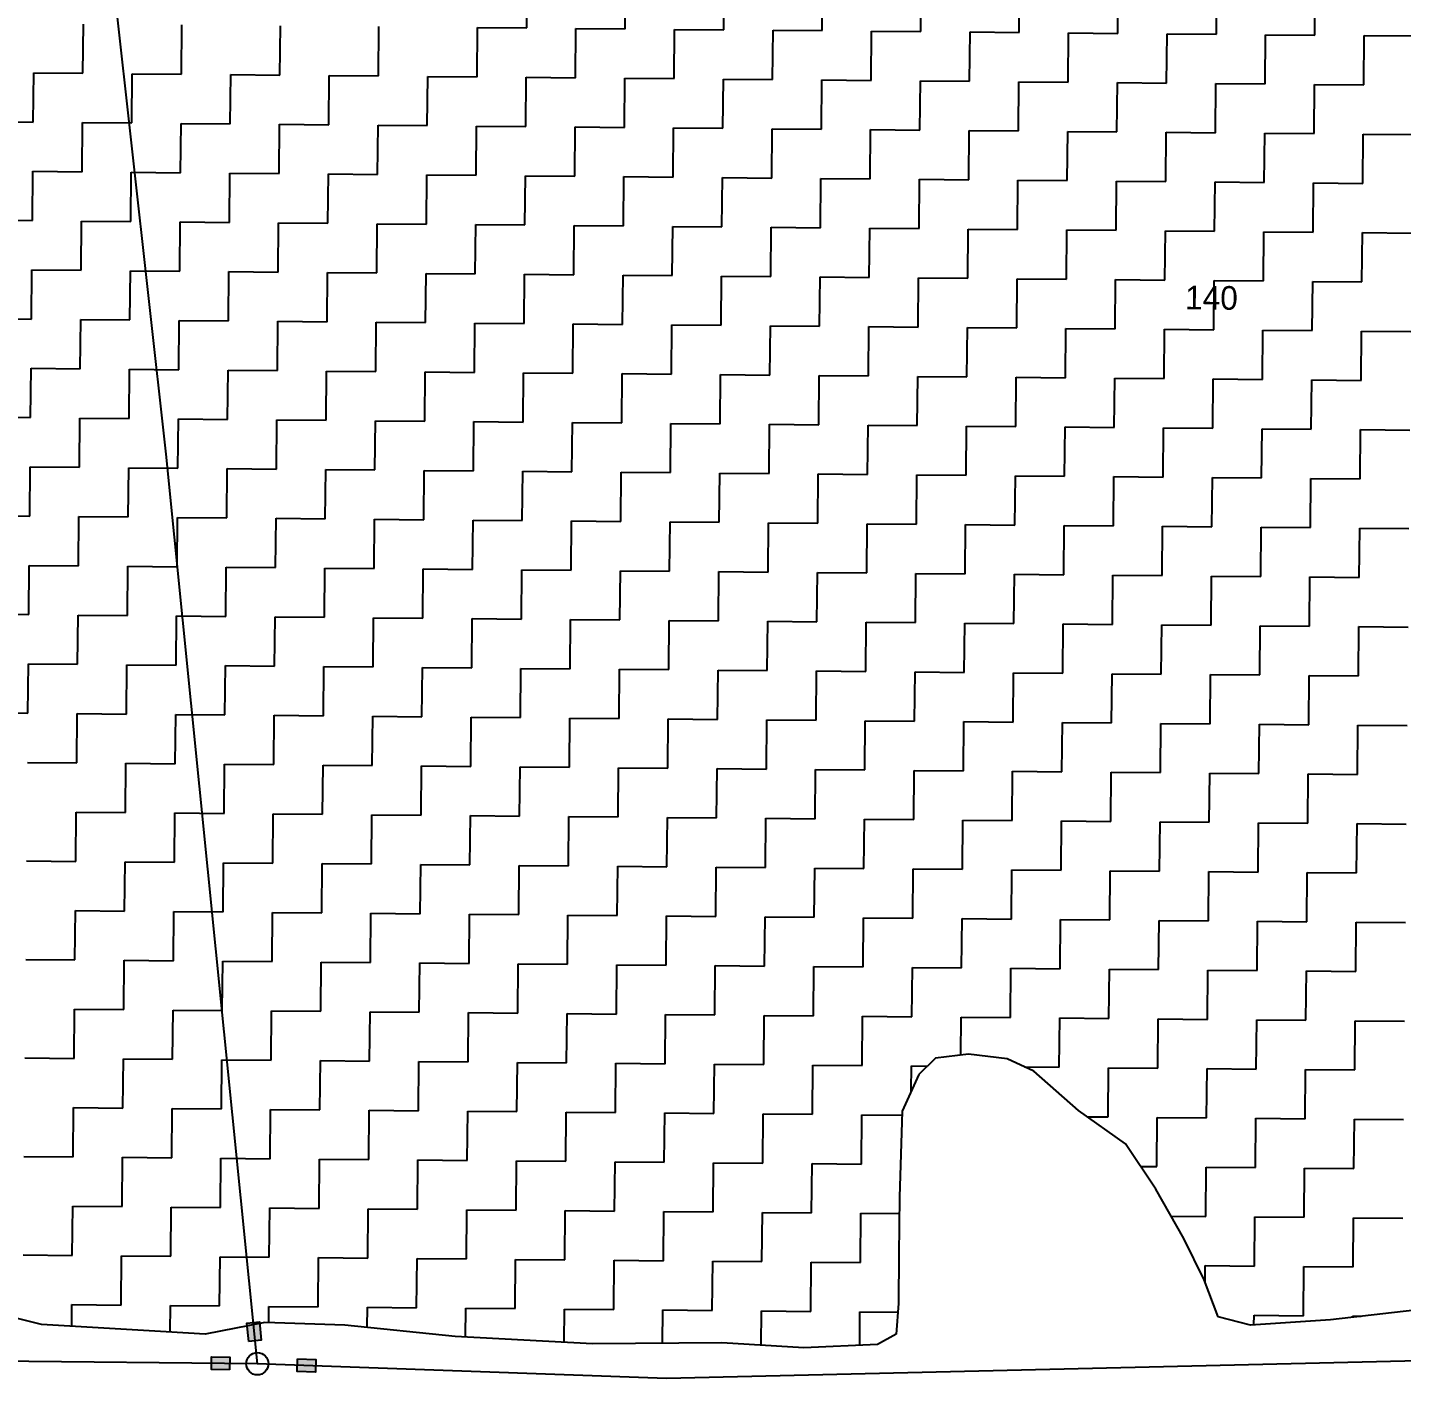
# Model space of a CAD drawing. Header units: metres. Extents: x 286188 to 288650, y 2015524 to 2018848.
# Drawn here: x 287344.3 to 287614.8, y 2015556.3 to 2015822.2 of the extents above; entities that cross this region are included whole.
import ezdxf
from ezdxf.enums import TextEntityAlignment as Align

# ---------------------------------------------------------------- set-up
doc = ezdxf.new("R2010")
doc.units = ezdxf.units.M
doc.header["$MEASUREMENT"] = 0
for name, color, linetype in [('POLY_HATCH', 12, 'Continuous'), ('POLY_PARCEL', 6, 'Continuous'), ('TEXT_PARCEL', 7, 'Continuous'), ('V_BOUND_LINE', 7, 'Continuous')]:
    doc.layers.add(name, color=color, linetype=linetype)
doc.styles.add('TEXT_MAP', font='', dxfattribs={"height": 1.8})
doc.styles.get('TEXT_MAP').set_extended_font_data('Kruti Dev 050')

msp = doc.modelspace()

# ---------------------------------------------------------------- hatches: boundary and pattern name
for points in [[(287390, 2015567.47), (287387.52, 2015567.22), (287387.88, 2015563.64), (287390.36, 2015563.89)], [(287380.56, 2015560.57), (287380.53, 2015558.08), (287384.13, 2015558.05), (287384.16, 2015560.54)], [(287401, 2015557.58), (287401.08, 2015560.07), (287397.49, 2015560.2), (287397.4, 2015557.71)]]:
    msp.add_hatch(color=256).paths.add_polyline_path(points)

# ---------------------------------------------------------------- linework, layer by layer
for points in [[(287387.88, 2015563.64), (287387.52, 2015567.22), (287390, 2015567.47), (287390.36, 2015563.89)], [(287384.13, 2015558.05), (287380.53, 2015558.08), (287380.56, 2015560.57), (287384.16, 2015560.54)], [(287397.49, 2015560.2), (287401.08, 2015560.07), (287401, 2015557.58), (287397.4, 2015557.71)]]:
    msp.add_lwpolyline(points, close=True)
msp.add_circle((287389.58, 2015559.24), 2.2)
at = {"layer": 'POLY_HATCH', "linetype": 'Continuous'}
for p, q in [((287442.61, 2015822.15), (287442.69, 2015831.84)), ((287462, 2015821.97), (287462.08, 2015831.67)), ((287481.38, 2015821.8), (287481.47, 2015831.49)), ((287500.77, 2015821.62), (287500.86, 2015831.32)), ((287520.16, 2015821.45), (287520.25, 2015831.14)), ((287539.55, 2015821.27), (287539.64, 2015830.96)), ((287558.94, 2015821.09), (287559.03, 2015830.79)), ((287578.33, 2015820.92), (287578.42, 2015830.61)), ((287597.72, 2015820.74), (287597.81, 2015830.44)), ((287355.26, 2015813.24), (287355.35, 2015822.93)), ((287374.65, 2015813.06), (287374.74, 2015822.76)), ((287394.04, 2015812.89), (287394.13, 2015822.58)), ((287413.43, 2015812.71), (287413.52, 2015822.41)), ((287432.82, 2015812.54), (287432.91, 2015822.23)), ((287432.91, 2015822.23), (287442.61, 2015822.15)), ((287452.21, 2015812.36), (287452.3, 2015822.06)), ((287452.3, 2015822.06), (287462, 2015821.97)), ((287471.6, 2015812.19), (287471.69, 2015821.88)), ((287471.69, 2015821.88), (287481.38, 2015821.8)), ((287490.99, 2015812.01), (287491.08, 2015821.71)), ((287491.08, 2015821.71), (287500.77, 2015821.62)), ((287510.38, 2015811.84), (287510.47, 2015821.53)), ((287510.47, 2015821.53), (287520.16, 2015821.45)), ((287529.77, 2015811.66), (287529.86, 2015821.36)), ((287529.86, 2015821.36), (287539.55, 2015821.27)), ((287549.16, 2015811.49), (287549.25, 2015821.18)), ((287549.25, 2015821.18), (287558.94, 2015821.09)), ((287568.55, 2015811.31), (287568.64, 2015821.01)), ((287568.64, 2015821.01), (287578.33, 2015820.92)), ((287587.94, 2015811.14), (287588.03, 2015820.83)), ((287588.03, 2015820.83), (287597.72, 2015820.74)), ((287607.33, 2015810.96), (287607.42, 2015820.66)), ((287607.42, 2015820.66), (287617.11, 2015820.57)), ((287345.48, 2015803.63), (287345.57, 2015813.33)), ((287345.57, 2015813.33), (287355.26, 2015813.24)), ((287364.87, 2015803.46), (287364.96, 2015813.15)), ((287364.96, 2015813.15), (287374.65, 2015813.06)), ((287384.26, 2015803.28), (287384.35, 2015812.98)), ((287384.35, 2015812.98), (287394.04, 2015812.89)), ((287403.65, 2015803.11), (287403.74, 2015812.8)), ((287403.74, 2015812.8), (287413.43, 2015812.71)), ((287423.04, 2015802.93), (287423.13, 2015812.63)), ((287423.13, 2015812.63), (287432.82, 2015812.54)), ((287442.43, 2015802.76), (287442.52, 2015812.45)), ((287442.52, 2015812.45), (287452.21, 2015812.36)), ((287461.82, 2015802.58), (287461.91, 2015812.28)), ((287461.91, 2015812.28), (287471.6, 2015812.19)), ((287481.21, 2015802.41), (287481.3, 2015812.1)), ((287481.3, 2015812.1), (287490.99, 2015812.01)), ((287500.6, 2015802.23), (287500.69, 2015811.93)), ((287500.69, 2015811.93), (287510.38, 2015811.84)), ((287519.99, 2015802.06), (287520.08, 2015811.75)), ((287520.08, 2015811.75), (287529.77, 2015811.66)), ((287539.38, 2015801.88), (287539.47, 2015811.58)), ((287539.47, 2015811.58), (287549.16, 2015811.49)), ((287558.77, 2015801.71), (287558.86, 2015811.4)), ((287558.86, 2015811.4), (287568.55, 2015811.31)), ((287578.16, 2015801.53), (287578.25, 2015811.22)), ((287578.25, 2015811.22), (287587.94, 2015811.14)), ((287597.55, 2015801.35), (287597.64, 2015811.05)), ((287597.64, 2015811.05), (287607.33, 2015810.96)), ((287335.79, 2015803.72), (287345.48, 2015803.63)), ((287355.09, 2015793.85), (287355.18, 2015803.54)), ((287355.18, 2015803.54), (287364.87, 2015803.46)), ((287374.48, 2015793.67), (287374.57, 2015803.37)), ((287374.57, 2015803.37), (287384.26, 2015803.28)), ((287393.87, 2015793.5), (287393.96, 2015803.19)), ((287393.96, 2015803.19), (287403.65, 2015803.11)), ((287413.26, 2015793.32), (287413.35, 2015803.02)), ((287413.35, 2015803.02), (287423.04, 2015802.93)), ((287432.65, 2015793.15), (287432.74, 2015802.84)), ((287432.74, 2015802.84), (287442.43, 2015802.76)), ((287452.04, 2015792.97), (287452.13, 2015802.67)), ((287452.13, 2015802.67), (287461.82, 2015802.58)), ((287471.43, 2015792.8), (287471.51, 2015802.49)), ((287471.51, 2015802.49), (287481.21, 2015802.41)), ((287490.82, 2015792.62), (287490.9, 2015802.32)), ((287490.9, 2015802.32), (287500.6, 2015802.23)), ((287510.21, 2015792.45), (287510.29, 2015802.14)), ((287510.29, 2015802.14), (287519.99, 2015802.06)), ((287529.6, 2015792.27), (287529.68, 2015801.97)), ((287529.68, 2015801.97), (287539.38, 2015801.88)), ((287548.99, 2015792.1), (287549.07, 2015801.79)), ((287549.07, 2015801.79), (287558.77, 2015801.71)), ((287568.38, 2015791.92), (287568.46, 2015801.62)), ((287568.46, 2015801.62), (287578.16, 2015801.53)), ((287587.77, 2015791.75), (287587.85, 2015801.44)), ((287587.85, 2015801.44), (287597.55, 2015801.35)), ((287607.16, 2015791.57), (287607.24, 2015801.27)), ((287607.24, 2015801.27), (287616.94, 2015801.18)), ((287345.31, 2015784.24), (287345.39, 2015793.94)), ((287345.39, 2015793.94), (287355.09, 2015793.85)), ((287364.7, 2015784.07), (287364.78, 2015793.76)), ((287364.78, 2015793.76), (287374.48, 2015793.67)), ((287384.09, 2015783.89), (287384.17, 2015793.59)), ((287384.17, 2015793.59), (287393.87, 2015793.5)), ((287403.48, 2015783.72), (287403.56, 2015793.41)), ((287403.56, 2015793.41), (287413.26, 2015793.32)), ((287422.87, 2015783.54), (287422.95, 2015793.24)), ((287422.95, 2015793.24), (287432.65, 2015793.15)), ((287442.26, 2015783.37), (287442.34, 2015793.06)), ((287442.34, 2015793.06), (287452.04, 2015792.97)), ((287461.64, 2015783.19), (287461.73, 2015792.89)), ((287461.73, 2015792.89), (287471.43, 2015792.8)), ((287481.03, 2015783.02), (287481.12, 2015792.71)), ((287481.12, 2015792.71), (287490.82, 2015792.62)), ((287500.42, 2015782.84), (287500.51, 2015792.54)), ((287500.51, 2015792.54), (287510.21, 2015792.45)), ((287519.81, 2015782.67), (287519.9, 2015792.36)), ((287519.9, 2015792.36), (287529.6, 2015792.27)), ((287539.2, 2015782.49), (287539.29, 2015792.19)), ((287539.29, 2015792.19), (287548.99, 2015792.1)), ((287558.59, 2015782.32), (287558.68, 2015792.01)), ((287558.68, 2015792.01), (287568.38, 2015791.92)), ((287577.98, 2015782.14), (287578.07, 2015791.84)), ((287578.07, 2015791.84), (287587.77, 2015791.75)), ((287597.37, 2015781.97), (287597.46, 2015791.66)), ((287597.46, 2015791.66), (287607.16, 2015791.57)), ((287335.61, 2015784.33), (287345.31, 2015784.24)), ((287354.91, 2015774.46), (287355, 2015784.15)), ((287355, 2015784.15), (287364.7, 2015784.07)), ((287374.3, 2015774.28), (287374.39, 2015783.98)), ((287374.39, 2015783.98), (287384.09, 2015783.89)), ((287393.69, 2015774.11), (287393.78, 2015783.8)), ((287393.78, 2015783.8), (287403.48, 2015783.72)), ((287413.08, 2015773.93), (287413.17, 2015783.63)), ((287413.17, 2015783.63), (287422.87, 2015783.54)), ((287432.47, 2015773.76), (287432.56, 2015783.45)), ((287432.56, 2015783.45), (287442.26, 2015783.37)), ((287451.86, 2015773.58), (287451.95, 2015783.28)), ((287451.95, 2015783.28), (287461.64, 2015783.19)), ((287471.25, 2015773.41), (287471.34, 2015783.1)), ((287471.34, 2015783.1), (287481.03, 2015783.02)), ((287490.64, 2015773.23), (287490.73, 2015782.93)), ((287490.73, 2015782.93), (287500.42, 2015782.84)), ((287510.03, 2015773.06), (287510.12, 2015782.75)), ((287510.12, 2015782.75), (287519.81, 2015782.67)), ((287529.42, 2015772.88), (287529.51, 2015782.58)), ((287529.51, 2015782.58), (287539.2, 2015782.49)), ((287548.81, 2015772.71), (287548.9, 2015782.4)), ((287548.9, 2015782.4), (287558.59, 2015782.32)), ((287568.2, 2015772.53), (287568.29, 2015782.23)), ((287568.29, 2015782.23), (287577.98, 2015782.14)), ((287587.59, 2015772.36), (287587.68, 2015782.05)), ((287587.68, 2015782.05), (287597.37, 2015781.97)), ((287606.98, 2015772.18), (287607.07, 2015781.88)), ((287607.07, 2015781.88), (287616.76, 2015781.79)), ((287345.13, 2015764.85), (287345.22, 2015774.55)), ((287345.22, 2015774.55), (287354.91, 2015774.46)), ((287364.52, 2015764.68), (287364.61, 2015774.37)), ((287364.61, 2015774.37), (287374.3, 2015774.28)), ((287383.91, 2015764.5), (287384, 2015774.2)), ((287384, 2015774.2), (287393.69, 2015774.11)), ((287403.3, 2015764.33), (287403.39, 2015774.02)), ((287403.39, 2015774.02), (287413.08, 2015773.93)), ((287422.69, 2015764.15), (287422.78, 2015773.85)), ((287422.78, 2015773.85), (287432.47, 2015773.76)), ((287442.08, 2015763.98), (287442.17, 2015773.67)), ((287442.17, 2015773.67), (287451.86, 2015773.58)), ((287461.47, 2015763.8), (287461.56, 2015773.5)), ((287461.56, 2015773.5), (287471.25, 2015773.41)), ((287480.86, 2015763.63), (287480.95, 2015773.32)), ((287480.95, 2015773.32), (287490.64, 2015773.23)), ((287500.25, 2015763.45), (287500.34, 2015773.15)), ((287500.34, 2015773.15), (287510.03, 2015773.06)), ((287519.64, 2015763.28), (287519.73, 2015772.97)), ((287519.73, 2015772.97), (287529.42, 2015772.88)), ((287539.03, 2015763.1), (287539.12, 2015772.8)), ((287539.12, 2015772.8), (287548.81, 2015772.71)), ((287558.42, 2015762.93), (287558.51, 2015772.62)), ((287558.51, 2015772.62), (287568.2, 2015772.53)), ((287577.81, 2015762.75), (287577.9, 2015772.45)), ((287577.9, 2015772.45), (287587.59, 2015772.36)), ((287597.2, 2015762.58), (287597.29, 2015772.27)), ((287597.29, 2015772.27), (287606.98, 2015772.18)), ((287335.44, 2015764.94), (287345.13, 2015764.85)), ((287354.74, 2015755.07), (287354.83, 2015764.76)), ((287354.83, 2015764.76), (287364.52, 2015764.68)), ((287374.13, 2015754.89), (287374.22, 2015764.59)), ((287374.22, 2015764.59), (287383.91, 2015764.5)), ((287393.52, 2015754.72), (287393.61, 2015764.41)), ((287393.61, 2015764.41), (287403.3, 2015764.33)), ((287412.91, 2015754.54), (287413, 2015764.24)), ((287413, 2015764.24), (287422.69, 2015764.15)), ((287432.3, 2015754.37), (287432.39, 2015764.06)), ((287432.39, 2015764.06), (287442.08, 2015763.98)), ((287451.69, 2015754.19), (287451.77, 2015763.89)), ((287451.77, 2015763.89), (287461.47, 2015763.8)), ((287471.08, 2015754.02), (287471.16, 2015763.71)), ((287471.16, 2015763.71), (287480.86, 2015763.63)), ((287490.47, 2015753.84), (287490.55, 2015763.54)), ((287490.55, 2015763.54), (287500.25, 2015763.45)), ((287509.86, 2015753.67), (287509.94, 2015763.36)), ((287509.94, 2015763.36), (287519.64, 2015763.28)), ((287529.25, 2015753.49), (287529.33, 2015763.19)), ((287529.33, 2015763.19), (287539.03, 2015763.1)), ((287548.64, 2015753.32), (287548.72, 2015763.01)), ((287548.72, 2015763.01), (287558.42, 2015762.93)), ((287568.03, 2015753.14), (287568.11, 2015762.84)), ((287568.11, 2015762.84), (287577.81, 2015762.75)), ((287587.42, 2015752.97), (287587.5, 2015762.66)), ((287587.5, 2015762.66), (287597.2, 2015762.58)), ((287606.8, 2015752.79), (287606.89, 2015762.49)), ((287606.89, 2015762.49), (287616.59, 2015762.4)), ((287344.96, 2015745.46), (287345.04, 2015755.16)), ((287345.04, 2015755.16), (287354.74, 2015755.07)), ((287364.35, 2015745.29), (287364.43, 2015754.98)), ((287364.43, 2015754.98), (287374.13, 2015754.89)), ((287383.74, 2015745.11), (287383.82, 2015754.81)), ((287383.82, 2015754.81), (287393.52, 2015754.72)), ((287403.13, 2015744.94), (287403.21, 2015754.63)), ((287403.21, 2015754.63), (287412.91, 2015754.54)), ((287422.52, 2015744.76), (287422.6, 2015754.46)), ((287422.6, 2015754.46), (287432.3, 2015754.37)), ((287441.9, 2015744.59), (287441.99, 2015754.28)), ((287441.99, 2015754.28), (287451.69, 2015754.19)), ((287461.29, 2015744.41), (287461.38, 2015754.11)), ((287461.38, 2015754.11), (287471.08, 2015754.02)), ((287480.68, 2015744.24), (287480.77, 2015753.93)), ((287480.77, 2015753.93), (287490.47, 2015753.84)), ((287500.07, 2015744.06), (287500.16, 2015753.76)), ((287500.16, 2015753.76), (287509.86, 2015753.67)), ((287519.46, 2015743.89), (287519.55, 2015753.58)), ((287519.55, 2015753.58), (287529.25, 2015753.49)), ((287538.85, 2015743.71), (287538.94, 2015753.41)), ((287538.94, 2015753.41), (287548.64, 2015753.32)), ((287558.24, 2015743.54), (287558.33, 2015753.23)), ((287558.33, 2015753.23), (287568.03, 2015753.14)), ((287577.63, 2015743.36), (287577.72, 2015753.06)), ((287577.72, 2015753.06), (287587.42, 2015752.97)), ((287597.02, 2015743.19), (287597.11, 2015752.88)), ((287597.11, 2015752.88), (287606.8, 2015752.79)), ((287335.26, 2015745.55), (287344.96, 2015745.46)), ((287354.56, 2015735.68), (287354.65, 2015745.38)), ((287354.65, 2015745.38), (287364.35, 2015745.29)), ((287373.95, 2015735.51), (287374.04, 2015745.2)), ((287374.04, 2015745.2), (287383.74, 2015745.11)), ((287393.34, 2015735.33), (287393.43, 2015745.02)), ((287393.43, 2015745.02), (287403.13, 2015744.94)), ((287412.73, 2015735.16), (287412.82, 2015744.85)), ((287412.82, 2015744.85), (287422.52, 2015744.76)), ((287432.12, 2015734.98), (287432.21, 2015744.67)), ((287432.21, 2015744.67), (287441.9, 2015744.59)), ((287451.51, 2015734.8), (287451.6, 2015744.5)), ((287451.6, 2015744.5), (287461.29, 2015744.41)), ((287470.9, 2015734.63), (287470.99, 2015744.32)), ((287470.99, 2015744.32), (287480.68, 2015744.24)), ((287490.29, 2015734.45), (287490.38, 2015744.15)), ((287490.38, 2015744.15), (287500.07, 2015744.06)), ((287509.68, 2015734.28), (287509.77, 2015743.97)), ((287509.77, 2015743.97), (287519.46, 2015743.89)), ((287529.07, 2015734.1), (287529.16, 2015743.8)), ((287529.16, 2015743.8), (287538.85, 2015743.71)), ((287548.46, 2015733.93), (287548.55, 2015743.62)), ((287548.55, 2015743.62), (287558.24, 2015743.54)), ((287567.85, 2015733.75), (287567.94, 2015743.45)), ((287567.94, 2015743.45), (287577.63, 2015743.36)), ((287587.24, 2015733.58), (287587.33, 2015743.27)), ((287587.33, 2015743.27), (287597.02, 2015743.19)), ((287606.63, 2015733.4), (287606.72, 2015743.1)), ((287606.72, 2015743.1), (287616.41, 2015743.01)), ((287344.78, 2015726.07), (287344.87, 2015735.77)), ((287344.87, 2015735.77), (287354.56, 2015735.68)), ((287364.17, 2015725.9), (287364.26, 2015735.59)), ((287364.26, 2015735.59), (287373.95, 2015735.51)), ((287383.56, 2015725.72), (287383.65, 2015735.42)), ((287383.65, 2015735.42), (287393.34, 2015735.33)), ((287402.95, 2015725.55), (287403.04, 2015735.24)), ((287403.04, 2015735.24), (287412.73, 2015735.16)), ((287422.34, 2015725.37), (287422.43, 2015735.07)), ((287422.43, 2015735.07), (287432.12, 2015734.98)), ((287441.73, 2015725.2), (287441.82, 2015734.89)), ((287441.82, 2015734.89), (287451.51, 2015734.8)), ((287461.12, 2015725.02), (287461.21, 2015734.72)), ((287461.21, 2015734.72), (287470.9, 2015734.63)), ((287480.51, 2015724.85), (287480.6, 2015734.54)), ((287480.6, 2015734.54), (287490.29, 2015734.45)), ((287499.9, 2015724.67), (287499.99, 2015734.37)), ((287499.99, 2015734.37), (287509.68, 2015734.28)), ((287519.29, 2015724.5), (287519.38, 2015734.19)), ((287519.38, 2015734.19), (287529.07, 2015734.1)), ((287538.68, 2015724.32), (287538.77, 2015734.02)), ((287538.77, 2015734.02), (287548.46, 2015733.93)), ((287558.07, 2015724.15), (287558.16, 2015733.84)), ((287558.16, 2015733.84), (287567.85, 2015733.75)), ((287577.46, 2015723.97), (287577.55, 2015733.67)), ((287577.55, 2015733.67), (287587.24, 2015733.58)), ((287596.85, 2015723.8), (287596.93, 2015733.49)), ((287596.93, 2015733.49), (287606.63, 2015733.4)), ((287335.09, 2015726.16), (287344.78, 2015726.07)), ((287354.39, 2015716.29), (287354.48, 2015725.99)), ((287354.48, 2015725.99), (287364.17, 2015725.9)), ((287373.78, 2015716.12), (287373.87, 2015725.81)), ((287373.87, 2015725.81), (287383.56, 2015725.72)), ((287393.17, 2015715.94), (287393.26, 2015725.64)), ((287393.26, 2015725.64), (287402.95, 2015725.55)), ((287412.56, 2015715.77), (287412.65, 2015725.46)), ((287412.65, 2015725.46), (287422.34, 2015725.37)), ((287431.95, 2015715.59), (287432.03, 2015725.29)), ((287432.03, 2015725.29), (287441.73, 2015725.2)), ((287451.34, 2015715.42), (287451.42, 2015725.11)), ((287451.42, 2015725.11), (287461.12, 2015725.02)), ((287470.73, 2015715.24), (287470.81, 2015724.93)), ((287470.81, 2015724.93), (287480.51, 2015724.85)), ((287490.12, 2015715.06), (287490.2, 2015724.76)), ((287490.2, 2015724.76), (287499.9, 2015724.67)), ((287509.51, 2015714.89), (287509.59, 2015724.58)), ((287509.59, 2015724.58), (287519.29, 2015724.5)), ((287528.9, 2015714.71), (287528.98, 2015724.41)), ((287528.98, 2015724.41), (287538.68, 2015724.32)), ((287548.29, 2015714.54), (287548.37, 2015724.23)), ((287548.37, 2015724.23), (287558.07, 2015724.15)), ((287567.68, 2015714.36), (287567.76, 2015724.06)), ((287567.76, 2015724.06), (287577.46, 2015723.97)), ((287587.06, 2015714.19), (287587.15, 2015723.88)), ((287587.15, 2015723.88), (287596.85, 2015723.8)), ((287606.45, 2015714.01), (287606.54, 2015723.71)), ((287606.54, 2015723.71), (287616.24, 2015723.62)), ((287344.61, 2015706.68), (287344.69, 2015716.38)), ((287344.69, 2015716.38), (287354.39, 2015716.29)), ((287364, 2015706.51), (287364.08, 2015716.2)), ((287364.08, 2015716.2), (287373.78, 2015716.12)), ((287383.39, 2015706.33), (287383.47, 2015716.03)), ((287383.47, 2015716.03), (287393.17, 2015715.94)), ((287402.78, 2015706.16), (287402.86, 2015715.85)), ((287402.86, 2015715.85), (287412.56, 2015715.77)), ((287422.16, 2015705.98), (287422.25, 2015715.68)), ((287422.25, 2015715.68), (287431.95, 2015715.59)), ((287441.55, 2015705.81), (287441.64, 2015715.5)), ((287441.64, 2015715.5), (287451.34, 2015715.42)), ((287460.94, 2015705.63), (287461.03, 2015715.33)), ((287461.03, 2015715.33), (287470.73, 2015715.24)), ((287480.33, 2015705.46), (287480.42, 2015715.15)), ((287480.42, 2015715.15), (287490.12, 2015715.06)), ((287499.72, 2015705.28), (287499.81, 2015714.98)), ((287499.81, 2015714.98), (287509.51, 2015714.89)), ((287519.11, 2015705.11), (287519.2, 2015714.8)), ((287519.2, 2015714.8), (287528.9, 2015714.71)), ((287538.5, 2015704.93), (287538.59, 2015714.63)), ((287538.59, 2015714.63), (287548.29, 2015714.54)), ((287557.89, 2015704.76), (287557.98, 2015714.45)), ((287557.98, 2015714.45), (287567.68, 2015714.36)), ((287577.28, 2015704.58), (287577.37, 2015714.28)), ((287577.37, 2015714.28), (287587.06, 2015714.19)), ((287596.67, 2015704.41), (287596.76, 2015714.1)), ((287596.76, 2015714.1), (287606.45, 2015714.01)), ((287334.91, 2015706.77), (287344.61, 2015706.68)), ((287354.21, 2015696.9), (287354.3, 2015706.6)), ((287354.3, 2015706.6), (287364, 2015706.51)), ((287373.6, 2015696.73), (287373.69, 2015706.42)), ((287373.69, 2015706.42), (287383.39, 2015706.33)), ((287392.99, 2015696.55), (287393.08, 2015706.25)), ((287393.08, 2015706.25), (287402.78, 2015706.16)), ((287412.38, 2015696.38), (287412.47, 2015706.07)), ((287412.47, 2015706.07), (287422.16, 2015705.98)), ((287431.77, 2015696.2), (287431.86, 2015705.9)), ((287431.86, 2015705.9), (287441.55, 2015705.81)), ((287451.16, 2015696.03), (287451.25, 2015705.72)), ((287451.25, 2015705.72), (287460.94, 2015705.63)), ((287470.55, 2015695.85), (287470.64, 2015705.55)), ((287470.64, 2015705.55), (287480.33, 2015705.46)), ((287489.94, 2015695.68), (287490.03, 2015705.37)), ((287490.03, 2015705.37), (287499.72, 2015705.28)), ((287509.33, 2015695.5), (287509.42, 2015705.19)), ((287509.42, 2015705.19), (287519.11, 2015705.11)), ((287528.72, 2015695.32), (287528.81, 2015705.02)), ((287528.81, 2015705.02), (287538.5, 2015704.93)), ((287548.11, 2015695.15), (287548.2, 2015704.84)), ((287548.2, 2015704.84), (287557.89, 2015704.76)), ((287567.5, 2015694.97), (287567.59, 2015704.67)), ((287567.59, 2015704.67), (287577.28, 2015704.58)), ((287586.89, 2015694.8), (287586.98, 2015704.49)), ((287586.98, 2015704.49), (287596.67, 2015704.41)), ((287606.28, 2015694.62), (287606.37, 2015704.32)), ((287606.37, 2015704.32), (287616.06, 2015704.23)), ((287344.43, 2015687.29), (287344.52, 2015696.99)), ((287344.52, 2015696.99), (287354.21, 2015696.9)), ((287363.82, 2015687.12), (287363.91, 2015696.81)), ((287363.91, 2015696.81), (287373.6, 2015696.73)), ((287383.21, 2015686.94), (287383.3, 2015696.64)), ((287383.3, 2015696.64), (287392.99, 2015696.55)), ((287402.6, 2015686.77), (287402.69, 2015696.46)), ((287402.69, 2015696.46), (287412.38, 2015696.38)), ((287421.99, 2015686.59), (287422.08, 2015696.29)), ((287422.08, 2015696.29), (287431.77, 2015696.2)), ((287441.38, 2015686.42), (287441.47, 2015696.11)), ((287441.47, 2015696.11), (287451.16, 2015696.03)), ((287460.77, 2015686.24), (287460.86, 2015695.94)), ((287460.86, 2015695.94), (287470.55, 2015695.85)), ((287480.16, 2015686.07), (287480.25, 2015695.76)), ((287480.25, 2015695.76), (287489.94, 2015695.68)), ((287499.55, 2015685.89), (287499.64, 2015695.59)), ((287499.64, 2015695.59), (287509.33, 2015695.5)), ((287518.94, 2015685.72), (287519.03, 2015695.41)), ((287519.03, 2015695.41), (287528.72, 2015695.32)), ((287538.33, 2015685.54), (287538.42, 2015695.24)), ((287538.42, 2015695.24), (287548.11, 2015695.15)), ((287557.72, 2015685.37), (287557.81, 2015695.06)), ((287557.81, 2015695.06), (287567.5, 2015694.97)), ((287577.11, 2015685.19), (287577.19, 2015694.89)), ((287577.19, 2015694.89), (287586.89, 2015694.8)), ((287596.5, 2015685.02), (287596.58, 2015694.71)), ((287596.58, 2015694.71), (287606.28, 2015694.62)), ((287334.74, 2015687.38), (287344.43, 2015687.29)), ((287354.04, 2015677.51), (287354.13, 2015687.21)), ((287354.13, 2015687.21), (287363.82, 2015687.12)), ((287373.43, 2015677.34), (287373.52, 2015687.03)), ((287373.52, 2015687.03), (287383.21, 2015686.94)), ((287392.82, 2015677.16), (287392.91, 2015686.86)), ((287392.91, 2015686.86), (287402.6, 2015686.77)), ((287412.21, 2015676.99), (287412.29, 2015686.68)), ((287412.29, 2015686.68), (287421.99, 2015686.59)), ((287431.6, 2015676.81), (287431.68, 2015686.51)), ((287431.68, 2015686.51), (287441.38, 2015686.42)), ((287450.99, 2015676.64), (287451.07, 2015686.33)), ((287451.07, 2015686.33), (287460.77, 2015686.24)), ((287470.38, 2015676.46), (287470.46, 2015686.16)), ((287470.46, 2015686.16), (287480.16, 2015686.07)), ((287489.77, 2015676.29), (287489.85, 2015685.98)), ((287489.85, 2015685.98), (287499.55, 2015685.89)), ((287509.16, 2015676.11), (287509.24, 2015685.81)), ((287509.24, 2015685.81), (287518.94, 2015685.72)), ((287528.55, 2015675.94), (287528.63, 2015685.63)), ((287528.63, 2015685.63), (287538.33, 2015685.54)), ((287547.94, 2015675.76), (287548.02, 2015685.45)), ((287548.02, 2015685.45), (287557.72, 2015685.37)), ((287567.32, 2015675.58), (287567.41, 2015685.28)), ((287567.41, 2015685.28), (287577.11, 2015685.19)), ((287586.71, 2015675.41), (287586.8, 2015685.1)), ((287586.8, 2015685.1), (287596.5, 2015685.02)), ((287606.1, 2015675.23), (287606.19, 2015684.93)), ((287606.19, 2015684.93), (287615.89, 2015684.84)), ((287344.34, 2015677.6), (287354.04, 2015677.51)), ((287363.65, 2015667.73), (287363.73, 2015677.42)), ((287363.73, 2015677.42), (287373.43, 2015677.34)), ((287383.04, 2015667.55), (287383.12, 2015677.25)), ((287383.12, 2015677.25), (287392.82, 2015677.16)), ((287402.42, 2015667.38), (287402.51, 2015677.07)), ((287402.51, 2015677.07), (287412.21, 2015676.99)), ((287421.81, 2015667.2), (287421.9, 2015676.9)), ((287421.9, 2015676.9), (287431.6, 2015676.81)), ((287441.2, 2015667.03), (287441.29, 2015676.72)), ((287441.29, 2015676.72), (287450.99, 2015676.64)), ((287460.59, 2015666.85), (287460.68, 2015676.55)), ((287460.68, 2015676.55), (287470.38, 2015676.46)), ((287479.98, 2015666.68), (287480.07, 2015676.37)), ((287480.07, 2015676.37), (287489.77, 2015676.29)), ((287499.37, 2015666.5), (287499.46, 2015676.2)), ((287499.46, 2015676.2), (287509.16, 2015676.11)), ((287518.76, 2015666.33), (287518.85, 2015676.02)), ((287518.85, 2015676.02), (287528.55, 2015675.94)), ((287538.15, 2015666.15), (287538.24, 2015675.85)), ((287538.24, 2015675.85), (287547.94, 2015675.76)), ((287557.54, 2015665.98), (287557.63, 2015675.67)), ((287557.63, 2015675.67), (287567.32, 2015675.58)), ((287576.93, 2015665.8), (287577.02, 2015675.5)), ((287577.02, 2015675.5), (287586.71, 2015675.41)), ((287596.32, 2015665.63), (287596.41, 2015675.32)), ((287596.41, 2015675.32), (287606.1, 2015675.23)), ((287353.86, 2015658.12), (287353.95, 2015667.82)), ((287353.95, 2015667.82), (287363.65, 2015667.73)), ((287373.25, 2015657.95), (287373.34, 2015667.64)), ((287373.34, 2015667.64), (287383.04, 2015667.55)), ((287392.64, 2015657.77), (287392.73, 2015667.47)), ((287392.73, 2015667.47), (287402.42, 2015667.38)), ((287412.03, 2015657.6), (287412.12, 2015667.29)), ((287412.12, 2015667.29), (287421.81, 2015667.2)), ((287431.42, 2015657.42), (287431.51, 2015667.12)), ((287431.51, 2015667.12), (287441.2, 2015667.03)), ((287450.81, 2015657.25), (287450.9, 2015666.94)), ((287450.9, 2015666.94), (287460.59, 2015666.85)), ((287470.2, 2015657.07), (287470.29, 2015666.77)), ((287470.29, 2015666.77), (287479.98, 2015666.68)), ((287489.59, 2015656.9), (287489.68, 2015666.59)), ((287489.68, 2015666.59), (287499.37, 2015666.5)), ((287508.98, 2015656.72), (287509.07, 2015666.42)), ((287509.07, 2015666.42), (287518.76, 2015666.33)), ((287528.37, 2015656.55), (287528.46, 2015666.24)), ((287528.46, 2015666.24), (287538.15, 2015666.15)), ((287547.76, 2015656.37), (287547.85, 2015666.07)), ((287547.85, 2015666.07), (287557.54, 2015665.98)), ((287567.15, 2015656.2), (287567.24, 2015665.89)), ((287567.24, 2015665.89), (287576.93, 2015665.8)), ((287586.54, 2015656.02), (287586.63, 2015665.71)), ((287586.63, 2015665.71), (287596.32, 2015665.63)), ((287605.93, 2015655.84), (287606.02, 2015665.54)), ((287606.02, 2015665.54), (287615.71, 2015665.45)), ((287344.17, 2015658.21), (287353.86, 2015658.12)), ((287363.47, 2015648.34), (287363.56, 2015658.03)), ((287363.56, 2015658.03), (287373.25, 2015657.95)), ((287382.86, 2015648.16), (287382.95, 2015657.86)), ((287382.95, 2015657.86), (287392.64, 2015657.77)), ((287402.25, 2015647.99), (287402.34, 2015657.68)), ((287402.34, 2015657.68), (287412.03, 2015657.6)), ((287421.64, 2015647.81), (287421.73, 2015657.51)), ((287421.73, 2015657.51), (287431.42, 2015657.42)), ((287441.03, 2015647.64), (287441.12, 2015657.33)), ((287441.12, 2015657.33), (287450.81, 2015657.25)), ((287460.42, 2015647.46), (287460.51, 2015657.16)), ((287460.51, 2015657.16), (287470.2, 2015657.07)), ((287479.81, 2015647.29), (287479.9, 2015656.98)), ((287479.9, 2015656.98), (287489.59, 2015656.9)), ((287499.2, 2015647.11), (287499.29, 2015656.81)), ((287499.29, 2015656.81), (287508.98, 2015656.72)), ((287518.59, 2015646.94), (287518.68, 2015656.63)), ((287518.68, 2015656.63), (287528.37, 2015656.55)), ((287537.98, 2015646.76), (287538.07, 2015656.46)), ((287538.07, 2015656.46), (287547.76, 2015656.37)), ((287557.37, 2015646.59), (287557.45, 2015656.28)), ((287557.45, 2015656.28), (287567.15, 2015656.2)), ((287576.76, 2015646.41), (287576.84, 2015656.11)), ((287576.84, 2015656.11), (287586.54, 2015656.02)), ((287596.15, 2015646.24), (287596.23, 2015655.93)), ((287596.23, 2015655.93), (287605.93, 2015655.84)), ((287353.69, 2015638.73), (287353.78, 2015648.43)), ((287353.78, 2015648.43), (287363.47, 2015648.34)), ((287373.08, 2015638.56), (287373.17, 2015648.25)), ((287373.17, 2015648.25), (287382.86, 2015648.16)), ((287392.47, 2015638.38), (287392.55, 2015648.08)), ((287392.55, 2015648.08), (287402.25, 2015647.99)), ((287411.86, 2015638.21), (287411.94, 2015647.9)), ((287411.94, 2015647.9), (287421.64, 2015647.81)), ((287431.25, 2015638.03), (287431.33, 2015647.73)), ((287431.33, 2015647.73), (287441.03, 2015647.64)), ((287450.64, 2015637.86), (287450.72, 2015647.55)), ((287450.72, 2015647.55), (287460.42, 2015647.46)), ((287470.03, 2015637.68), (287470.11, 2015647.38)), ((287470.11, 2015647.38), (287479.81, 2015647.29)), ((287489.42, 2015637.51), (287489.5, 2015647.2)), ((287489.5, 2015647.2), (287499.2, 2015647.11)), ((287508.81, 2015637.33), (287508.89, 2015647.03)), ((287508.89, 2015647.03), (287518.59, 2015646.94)), ((287528.2, 2015637.16), (287528.28, 2015646.85)), ((287528.28, 2015646.85), (287537.98, 2015646.76)), ((287547.58, 2015636.98), (287547.67, 2015646.68)), ((287547.67, 2015646.68), (287557.37, 2015646.59)), ((287566.97, 2015636.81), (287567.06, 2015646.5)), ((287567.06, 2015646.5), (287576.76, 2015646.41)), ((287586.36, 2015636.63), (287586.45, 2015646.33)), ((287586.45, 2015646.33), (287596.15, 2015646.24)), ((287605.75, 2015636.46), (287605.84, 2015646.15)), ((287605.84, 2015646.15), (287615.54, 2015646.06)), ((287343.99, 2015638.82), (287353.69, 2015638.73)), ((287363.3, 2015628.95), (287363.38, 2015638.64)), ((287363.38, 2015638.64), (287373.08, 2015638.56)), ((287382.68, 2015628.77), (287382.77, 2015638.47)), ((287382.77, 2015638.47), (287392.47, 2015638.38)), ((287402.07, 2015628.6), (287402.16, 2015638.29)), ((287402.16, 2015638.29), (287411.86, 2015638.21)), ((287421.46, 2015628.42), (287421.55, 2015638.12)), ((287421.55, 2015638.12), (287431.25, 2015638.03)), ((287440.85, 2015628.25), (287440.94, 2015637.94)), ((287440.94, 2015637.94), (287450.64, 2015637.86)), ((287460.24, 2015628.07), (287460.33, 2015637.77)), ((287460.33, 2015637.77), (287470.03, 2015637.68)), ((287479.63, 2015627.9), (287479.72, 2015637.59)), ((287479.72, 2015637.59), (287489.42, 2015637.51)), ((287499.02, 2015627.72), (287499.11, 2015637.42)), ((287499.11, 2015637.42), (287508.81, 2015637.33)), ((287518.41, 2015627.55), (287518.5, 2015637.24)), ((287518.5, 2015637.24), (287528.2, 2015637.16)), ((287537.8, 2015627.37), (287537.89, 2015637.07)), ((287537.89, 2015637.07), (287547.58, 2015636.98)), ((287557.19, 2015627.2), (287557.28, 2015636.89)), ((287557.28, 2015636.89), (287566.97, 2015636.81)), ((287576.58, 2015627.02), (287576.67, 2015636.72)), ((287576.67, 2015636.72), (287586.36, 2015636.63)), ((287595.97, 2015626.85), (287596.06, 2015636.54)), ((287596.06, 2015636.54), (287605.75, 2015636.46)), ((287353.51, 2015619.34), (287353.6, 2015629.04)), ((287353.6, 2015629.04), (287363.3, 2015628.95)), ((287372.9, 2015619.17), (287372.99, 2015628.86)), ((287372.99, 2015628.86), (287382.68, 2015628.77)), ((287392.29, 2015618.99), (287392.38, 2015628.69)), ((287392.38, 2015628.69), (287402.07, 2015628.6)), ((287411.68, 2015618.82), (287411.77, 2015628.51)), ((287411.77, 2015628.51), (287421.46, 2015628.42)), ((287431.07, 2015618.64), (287431.16, 2015628.34)), ((287431.16, 2015628.34), (287440.85, 2015628.25)), ((287450.46, 2015618.47), (287450.55, 2015628.16)), ((287450.55, 2015628.16), (287460.24, 2015628.07)), ((287469.85, 2015618.29), (287469.94, 2015627.99)), ((287469.94, 2015627.99), (287479.63, 2015627.9)), ((287489.24, 2015618.12), (287489.33, 2015627.81)), ((287489.33, 2015627.81), (287499.02, 2015627.72)), ((287508.63, 2015617.94), (287508.72, 2015627.64)), ((287508.72, 2015627.64), (287518.41, 2015627.55)), ((287528.04, 2015619.97), (287528.11, 2015627.46)), ((287528.11, 2015627.46), (287537.8, 2015627.37)), ((287547.41, 2015617.59), (287547.5, 2015627.29)), ((287547.5, 2015627.29), (287557.19, 2015627.2)), ((287566.8, 2015617.42), (287566.89, 2015627.11)), ((287566.89, 2015627.11), (287576.58, 2015627.02)), ((287586.19, 2015617.24), (287586.28, 2015626.94)), ((287586.28, 2015626.94), (287595.97, 2015626.85)), ((287605.58, 2015617.07), (287605.67, 2015626.76)), ((287605.67, 2015626.76), (287615.36, 2015626.67)), ((287343.82, 2015619.43), (287353.51, 2015619.34)), ((287363.12, 2015609.56), (287363.21, 2015619.25)), ((287363.21, 2015619.25), (287372.9, 2015619.17)), ((287382.51, 2015609.38), (287382.6, 2015619.08)), ((287382.6, 2015619.08), (287392.29, 2015618.99)), ((287401.9, 2015609.21), (287401.99, 2015618.9)), ((287401.99, 2015618.9), (287411.68, 2015618.82)), ((287421.29, 2015609.03), (287421.38, 2015618.73)), ((287421.38, 2015618.73), (287431.07, 2015618.64)), ((287440.68, 2015608.86), (287440.77, 2015618.55)), ((287440.77, 2015618.55), (287450.46, 2015618.47)), ((287460.07, 2015608.68), (287460.16, 2015618.38)), ((287460.16, 2015618.38), (287469.85, 2015618.29)), ((287479.46, 2015608.51), (287479.55, 2015618.2)), ((287479.55, 2015618.2), (287489.24, 2015618.12)), ((287498.85, 2015608.33), (287498.94, 2015618.03)), ((287498.94, 2015618.03), (287508.63, 2015617.94)), ((287518.28, 2015612.87), (287518.33, 2015617.85)), ((287518.33, 2015617.85), (287521.46, 2015617.83)), ((287540.6, 2015617.65), (287547.41, 2015617.59)), ((287557.02, 2015607.81), (287557.1, 2015617.5)), ((287557.1, 2015617.5), (287566.8, 2015617.42)), ((287576.41, 2015607.63), (287576.49, 2015617.33)), ((287576.49, 2015617.33), (287586.19, 2015617.24)), ((287595.8, 2015607.46), (287595.88, 2015617.15)), ((287595.88, 2015617.15), (287605.58, 2015617.07)), ((287353.34, 2015599.95), (287353.43, 2015609.65)), ((287353.43, 2015609.65), (287363.12, 2015609.56)), ((287372.73, 2015599.78), (287372.81, 2015609.47)), ((287372.81, 2015609.47), (287382.51, 2015609.38)), ((287392.12, 2015599.6), (287392.2, 2015609.3)), ((287392.2, 2015609.3), (287401.9, 2015609.21)), ((287411.51, 2015599.43), (287411.59, 2015609.12)), ((287411.59, 2015609.12), (287421.29, 2015609.03)), ((287430.9, 2015599.25), (287430.98, 2015608.95)), ((287430.98, 2015608.95), (287440.68, 2015608.86)), ((287450.29, 2015599.08), (287450.37, 2015608.77)), ((287450.37, 2015608.77), (287460.07, 2015608.68)), ((287469.68, 2015598.9), (287469.76, 2015608.6)), ((287469.76, 2015608.6), (287479.46, 2015608.51)), ((287489.07, 2015598.73), (287489.15, 2015608.42)), ((287489.15, 2015608.42), (287498.85, 2015608.33)), ((287508.46, 2015598.55), (287508.54, 2015608.25)), ((287508.54, 2015608.25), (287516.48, 2015608.17)), ((287552.92, 2015607.85), (287557.02, 2015607.81)), ((287566.62, 2015598.03), (287566.71, 2015607.72)), ((287566.71, 2015607.72), (287576.41, 2015607.63)), ((287586.01, 2015597.85), (287586.1, 2015607.55)), ((287586.1, 2015607.55), (287595.8, 2015607.46)), ((287605.4, 2015597.68), (287605.49, 2015607.37)), ((287605.49, 2015607.37), (287615.19, 2015607.28)), ((287343.64, 2015600.04), (287353.34, 2015599.95)), ((287362.95, 2015590.17), (287363.03, 2015599.87)), ((287363.03, 2015599.87), (287372.73, 2015599.78)), ((287382.33, 2015590), (287382.42, 2015599.69)), ((287382.42, 2015599.69), (287392.12, 2015599.6)), ((287401.72, 2015589.82), (287401.81, 2015599.51)), ((287401.81, 2015599.51), (287411.51, 2015599.43)), ((287421.11, 2015589.64), (287421.2, 2015599.34)), ((287421.2, 2015599.34), (287430.9, 2015599.25)), ((287440.5, 2015589.47), (287440.59, 2015599.16)), ((287440.59, 2015599.16), (287450.29, 2015599.08)), ((287459.89, 2015589.29), (287459.98, 2015598.99)), ((287459.98, 2015598.99), (287469.68, 2015598.9)), ((287479.28, 2015589.12), (287479.37, 2015598.81)), ((287479.37, 2015598.81), (287489.07, 2015598.73)), ((287498.67, 2015588.94), (287498.76, 2015598.64)), ((287498.76, 2015598.64), (287508.46, 2015598.55)), ((287563.42, 2015598.06), (287566.62, 2015598.03)), ((287576.23, 2015588.24), (287576.32, 2015597.94)), ((287576.32, 2015597.94), (287586.01, 2015597.85)), ((287595.62, 2015588.07), (287595.71, 2015597.76)), ((287595.71, 2015597.76), (287605.4, 2015597.68)), ((287353.16, 2015580.56), (287353.25, 2015590.26)), ((287353.25, 2015590.26), (287362.95, 2015590.17)), ((287372.55, 2015580.39), (287372.64, 2015590.08)), ((287372.64, 2015590.08), (287382.33, 2015590)), ((287391.94, 2015580.21), (287392.03, 2015589.91)), ((287392.03, 2015589.91), (287401.72, 2015589.82)), ((287411.33, 2015580.04), (287411.42, 2015589.73)), ((287411.42, 2015589.73), (287421.11, 2015589.64)), ((287430.72, 2015579.86), (287430.81, 2015589.56)), ((287430.81, 2015589.56), (287440.5, 2015589.47)), ((287450.11, 2015579.69), (287450.2, 2015589.38)), ((287450.2, 2015589.38), (287459.89, 2015589.29)), ((287469.5, 2015579.51), (287469.59, 2015589.21)), ((287469.59, 2015589.21), (287479.28, 2015589.12)), ((287488.89, 2015579.34), (287488.98, 2015589.03)), ((287488.98, 2015589.03), (287498.67, 2015588.94)), ((287508.28, 2015579.16), (287508.37, 2015588.86)), ((287508.37, 2015588.86), (287515.92, 2015588.79)), ((287569.43, 2015588.31), (287576.23, 2015588.24)), ((287585.84, 2015578.46), (287585.93, 2015588.16)), ((287585.93, 2015588.16), (287595.62, 2015588.07)), ((287605.23, 2015578.29), (287605.32, 2015587.98)), ((287605.32, 2015587.98), (287615.01, 2015587.89)), ((287343.47, 2015580.65), (287353.16, 2015580.56)), ((287362.77, 2015570.78), (287362.86, 2015580.48)), ((287362.86, 2015580.48), (287372.55, 2015580.39)), ((287382.16, 2015570.61), (287382.25, 2015580.3)), ((287382.25, 2015580.3), (287391.94, 2015580.21)), ((287401.55, 2015570.43), (287401.64, 2015580.13)), ((287401.64, 2015580.13), (287411.33, 2015580.04)), ((287420.94, 2015570.26), (287421.03, 2015579.95)), ((287421.03, 2015579.95), (287430.72, 2015579.86)), ((287440.33, 2015570.08), (287440.42, 2015579.77)), ((287440.42, 2015579.77), (287450.11, 2015579.69)), ((287459.72, 2015569.9), (287459.81, 2015579.6)), ((287459.81, 2015579.6), (287469.5, 2015579.51)), ((287479.11, 2015569.73), (287479.2, 2015579.42)), ((287479.2, 2015579.42), (287488.89, 2015579.34)), ((287498.5, 2015569.55), (287498.59, 2015579.25)), ((287498.59, 2015579.25), (287508.28, 2015579.16)), ((287576.11, 2015575.26), (287576.14, 2015578.55)), ((287576.14, 2015578.55), (287585.84, 2015578.46)), ((287595.45, 2015568.68), (287595.53, 2015578.37)), ((287595.53, 2015578.37), (287605.23, 2015578.29)), ((287353.04, 2015566.6), (287353.08, 2015570.87)), ((287353.08, 2015570.87), (287362.77, 2015570.78)), ((287372.42, 2015565.47), (287372.46, 2015570.69)), ((287372.46, 2015570.69), (287382.16, 2015570.61)), ((287391.83, 2015567.33), (287391.85, 2015570.52)), ((287391.85, 2015570.52), (287401.55, 2015570.43)), ((287411.21, 2015566.36), (287411.24, 2015570.34)), ((287411.24, 2015570.34), (287420.94, 2015570.26)), ((287430.58, 2015564.49), (287430.63, 2015570.17)), ((287430.63, 2015570.17), (287440.33, 2015570.08)), ((287449.96, 2015563.45), (287450.02, 2015569.99)), ((287450.02, 2015569.99), (287459.72, 2015569.9)), ((287469.35, 2015563.24), (287469.41, 2015569.82)), ((287469.41, 2015569.82), (287479.11, 2015569.73)), ((287488.74, 2015562.86), (287488.8, 2015569.64)), ((287488.8, 2015569.64), (287498.5, 2015569.55)), ((287508.13, 2015562.88), (287508.19, 2015569.47)), ((287508.19, 2015569.47), (287515.63, 2015569.4)), ((287585.73, 2015566.88), (287585.75, 2015568.77)), ((287585.75, 2015568.77), (287595.45, 2015568.68)), ((287605.14, 2015568.59), (287606.81, 2015568.58)), ((287605.14, 2015568.39), (287605.14, 2015568.59))]:
    msp.add_line(p, q, dxfattribs=at)
at = {"layer": 'POLY_HATCH'}
for p, q in [((287529.52, 2015620.14), (287523.06, 2015619.4)), ((287537.18, 2015619.27), (287529.52, 2015620.14)), ((287523.06, 2015619.4), (287519.8, 2015616.2)), ((287542.4, 2015616.8), (287537.18, 2015619.27)), ((287519.8, 2015616.2), (287516.51, 2015608.97)), ((287551.21, 2015609.06), (287542.4, 2015616.8)), ((287516.51, 2015608.97), (287515.95, 2015592.04)), ((287560.43, 2015602.53), (287551.21, 2015609.06)), ((287566.4, 2015593.6), (287560.43, 2015602.53)), ((287571.96, 2015583.87), (287566.4, 2015593.6)), ((287515.95, 2015592.04), (287515.85, 2015580.75)), ((287575.92, 2015575.77), (287571.96, 2015583.87)), ((287515.85, 2015580.75), (287515.76, 2015571.07)), ((287578.68, 2015568.49), (287575.92, 2015575.77)), ((287515.76, 2015571.07), (287515.3, 2015565.03)), ((287347.07, 2015566.95), (287335.39, 2015569.88)), ((287585.06, 2015566.83), (287578.68, 2015568.49)), ((287617.37, 2015569.77), (287600.81, 2015567.9)), ((287371.67, 2015565.52), (287347.07, 2015566.95)), ((287391.05, 2015567.36), (287379.33, 2015565.05)), ((287406.78, 2015566.81), (287391.05, 2015567.36)), ((287428.55, 2015564.6), (287406.78, 2015566.81)), ((287600.81, 2015567.9), (287585.06, 2015566.83)), ((287379.33, 2015565.05), (287371.67, 2015565.52)), ((287455.57, 2015563.15), (287428.55, 2015564.6)), ((287480.99, 2015563.32), (287455.57, 2015563.15)), ((287497.12, 2015562.37), (287480.99, 2015563.32)), ((287511.65, 2015563.04), (287497.12, 2015562.37)), ((287515.3, 2015565.03), (287511.65, 2015563.04))]:
    msp.add_line(p, q, dxfattribs=at)
at = {"layer": 'POLY_PARCEL'}
for p, q in [((287350.82, 2015924.28), (287371.6, 2015738.29)), ((287371.6, 2015738.29), (287389.58, 2015559.24))]:
    msp.add_line(p, q, dxfattribs=at)
at = {"layer": 'V_BOUND_LINE'}
for p, q in [((287389.58, 2015559.24), (287145.23, 2015561.69)), ((287671.86, 2015561.06), (287470.11, 2015556.33)), ((287470.11, 2015556.33), (287389.58, 2015559.24))]:
    msp.add_line(p, q, dxfattribs=at)

# ---------------------------------------------------------------- texts
at = {"layer": 'TEXT_PARCEL', "style": 'TEXT_MAP'}
msp.add_text('140', height=4.654, rotation=359.4824, dxfattribs=at).set_placement((287577.37, 2015769.05), align=Align.MIDDLE)

doc.saveas('drawing.dxf')
